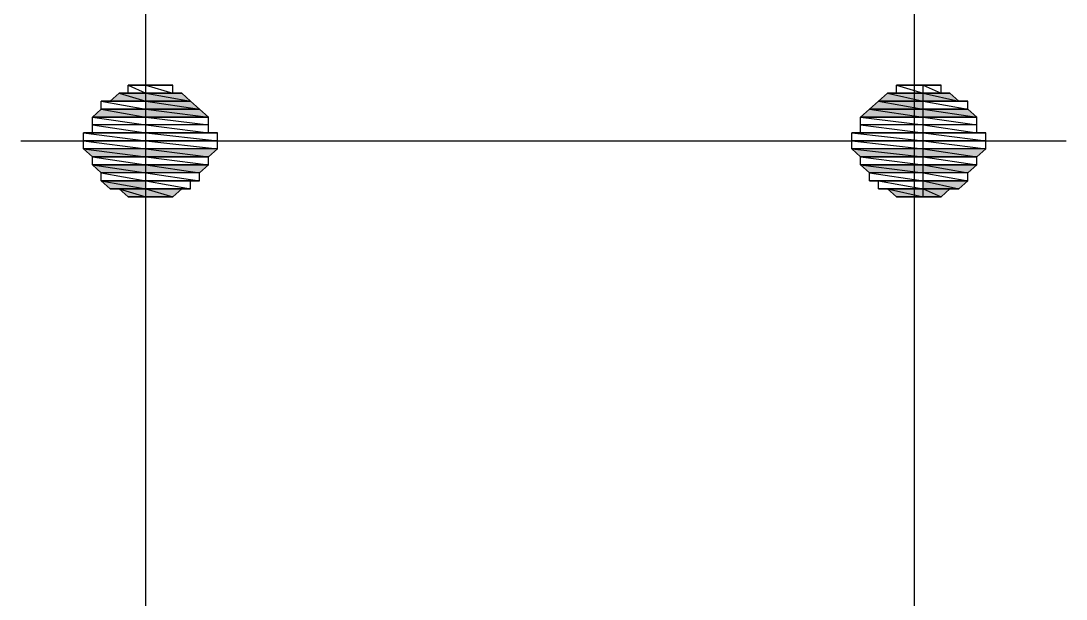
# Model space of a CAD drawing. Header units: millimetres. Extents: x 0 to 420, y 0 to 297.
# Drawn here: x 120.516 to 125.283, y 30.916 to 33.555 of the extents above; entities that cross this region are included whole.
import ezdxf

# ---------------------------------------------------------------- set-up
doc = ezdxf.new("R2010")
doc.units = ezdxf.units.MM

# ---------------------------------------------------------------- blocks, each defined once
blk = doc.blocks.new('0_TCM_4503_AIVD_AD_NOTE_BLOCK-43706508-2366')
at = {"linetype": 'Continuous'}
for points in [[(120.8824, 33.1889), (120.9232, 33.1889), (121.0862, 33.1889)], [(120.9232, 33.1889), (121.0862, 33.1889), (120.9639, 33.2253)], [(120.9639, 33.2253), (121.0862, 33.1889), (121.0862, 33.2253)], [(121.0862, 33.2253), (121.2899, 33.1889), (121.2491, 33.2253)], [(121.0862, 33.1889), (121.2899, 33.1889), (121.0862, 33.2253)], [(121.0862, 33.1889), (121.3306, 33.1526), (121.2899, 33.1889)], [(121.0862, 33.1526), (121.3306, 33.1526), (121.0862, 33.1889)], [(124.3866, 33.1526), (124.631, 33.1526), (124.4273, 33.1889)], [(124.4273, 33.1889), (124.631, 33.1889), (124.4681, 33.2253)], [(124.4273, 33.1889), (124.631, 33.1526), (124.631, 33.1889)], [(124.4681, 33.2253), (124.631, 33.1889), (124.631, 33.2253)], [(124.631, 33.2253), (124.794, 33.1889), (124.7533, 33.2253)], [(124.631, 33.1889), (124.794, 33.1889), (124.631, 33.2253)], [(120.8417, 33.1162), (121.0862, 33.1162), (120.8824, 33.1526)], [(120.8824, 33.1526), (121.0862, 33.1162), (121.0862, 33.1526)], [(121.0862, 33.1526), (121.3714, 33.1162), (121.3306, 33.1526)], [(121.0862, 33.1162), (121.3714, 33.1162), (121.0862, 33.1526)], [(124.3458, 33.1162), (124.631, 33.1162), (124.3866, 33.1526)], [(124.3866, 33.1526), (124.631, 33.1162), (124.631, 33.1526)], [(124.631, 33.1526), (124.8755, 33.1162), (124.8348, 33.1526)], [(124.631, 33.1162), (124.8755, 33.1162), (124.631, 33.1526)], [(120.8009, 32.9706), (121.0862, 32.9342), (121.0862, 32.9706)], [(120.8417, 32.9342), (121.0862, 32.9342), (120.8009, 32.9706)], [(121.0862, 32.9706), (121.3714, 32.9342), (121.4121, 32.9706)], [(121.0862, 32.9342), (121.3714, 32.9342), (121.0862, 32.9706)], [(124.3051, 32.9706), (124.631, 32.9342), (124.631, 32.9706)], [(124.3458, 32.9342), (124.631, 32.9342), (124.3051, 32.9706)], [(124.631, 32.9706), (124.8755, 32.9342), (124.9163, 32.9706)], [(124.631, 32.9342), (124.8755, 32.9342), (124.631, 32.9706)], [(120.8417, 32.8978), (121.0862, 32.8614), (121.0862, 32.8978)], [(120.8824, 32.8614), (121.0862, 32.8614), (120.8417, 32.8978)], [(121.0862, 32.8978), (121.3306, 32.8614), (121.3714, 32.8978)], [(121.0862, 32.8614), (121.3306, 32.8614), (121.0862, 32.8978)], [(124.3458, 32.8978), (124.631, 32.8614), (124.631, 32.8978)], [(124.3866, 32.8614), (124.631, 32.8614), (124.3458, 32.8978)], [(124.631, 32.8978), (124.8348, 32.8614), (124.8755, 32.8978)], [(124.631, 32.8614), (124.8348, 32.8614), (124.631, 32.8978)], [(120.8824, 32.8251), (121.0862, 32.7887), (121.0862, 32.8251)], [(120.9232, 32.7887), (121.0862, 32.7887), (120.8824, 32.8251)], [(124.631, 32.8251), (124.794, 32.7887), (124.8348, 32.8251)], [(124.631, 32.7887), (124.794, 32.7887), (124.631, 32.8251)], [(120.9639, 32.7887), (120.9232, 32.7887), (121.0862, 32.7887)], [(120.9639, 32.7887), (121.0862, 32.7523), (121.0862, 32.7887)], [(121.0047, 32.7523), (121.0862, 32.7523), (120.9639, 32.7887)], [(121.0862, 32.7887), (121.2084, 32.7523), (121.2491, 32.7887)], [(121.0862, 32.7523), (121.2084, 32.7523), (121.0862, 32.7887)], [(124.4681, 32.7887), (124.631, 32.7523), (124.631, 32.7887)], [(124.5088, 32.7523), (124.631, 32.7523), (124.4681, 32.7887)], [(124.631, 32.7887), (124.7125, 32.7523), (124.7533, 32.7887)], [(124.631, 32.7523), (124.7125, 32.7523), (124.631, 32.7887)]]:
    blk.add_hatch(color=7, dxfattribs=at).paths.add_polyline_path(points)
at = {"color": 7, "linetype": 'Continuous'}
for p, q in [((121.0862, 24.3464), (121.0862, 37.7012)), ((124.5903, 37.7012), (124.5903, 24.2736)), ((121.0862, 33.2617), (121.0047, 33.2617)), ((121.0047, 33.2617), (121.0454, 33.2617)), ((121.0862, 33.2617), (121.0047, 33.2617)), ((121.0047, 33.2617), (121.0862, 33.2253)), ((121.0047, 33.2617), (121.0862, 33.2253)), ((121.0047, 33.2253), (121.0047, 33.2617)), ((121.0862, 33.2617), (121.0454, 33.2617)), ((121.0454, 33.2617), (121.0862, 33.2617)), ((121.0862, 33.2617), (121.0454, 33.2617)), ((121.0454, 33.2617), (121.0862, 33.2617)), ((121.0454, 33.2617), (121.0862, 33.2617)), ((121.0862, 33.2253), (121.0862, 33.2617)), ((121.0862, 33.2617), (121.1269, 33.2617)), ((121.1269, 33.2617), (121.0862, 33.2617)), ((121.1676, 33.2617), (121.0862, 33.2617)), ((121.0862, 33.2617), (121.1676, 33.2617)), ((121.1676, 33.2617), (121.0862, 33.2617)), ((121.0862, 33.2617), (121.1269, 33.2617)), ((121.2084, 33.2617), (121.0862, 33.2617)), ((121.0862, 33.2617), (121.2084, 33.2617)), ((121.2084, 33.2617), (121.0862, 33.2617)), ((121.0862, 33.2617), (121.1676, 33.2617)), ((121.2084, 33.2617), (121.0862, 33.2617)), ((121.0862, 33.2617), (121.2084, 33.2253)), ((121.0862, 33.2617), (121.2084, 33.2253)), ((121.0862, 33.2253), (121.0862, 33.2617)), ((121.1269, 33.2617), (121.1676, 33.2617)), ((121.1676, 33.2617), (121.2084, 33.2617)), ((121.2084, 33.2253), (121.2084, 33.2617)), ((124.631, 33.2617), (124.5088, 33.2617)), ((124.5088, 33.2617), (124.5495, 33.2617)), ((124.631, 33.2617), (124.5088, 33.2617)), ((124.5088, 33.2617), (124.631, 33.2253)), ((124.5088, 33.2617), (124.631, 33.2253)), ((124.5088, 33.2253), (124.5088, 33.2617)), ((124.631, 33.2617), (124.5495, 33.2617)), ((124.5495, 33.2617), (124.5903, 33.2617)), ((124.631, 33.2617), (124.5495, 33.2617)), ((124.5495, 33.2617), (124.631, 33.2617)), ((124.5495, 33.2617), (124.631, 33.2617)), ((124.5903, 33.2617), (124.631, 33.2617)), ((124.631, 33.2617), (124.5903, 33.2617)), ((124.5903, 33.2617), (124.631, 33.2617)), ((124.5903, 33.2617), (124.631, 33.2617)), ((124.631, 33.2617), (124.5903, 33.2617)), ((124.631, 33.2253), (124.631, 33.2617)), ((124.631, 33.2617), (124.6718, 33.2617)), ((124.6718, 33.2617), (124.631, 33.2617)), ((124.6718, 33.2617), (124.631, 33.2617)), ((124.631, 33.2617), (124.6718, 33.2617)), ((124.7125, 33.2617), (124.631, 33.2617)), ((124.631, 33.2617), (124.7125, 33.2617)), ((124.7125, 33.2617), (124.631, 33.2617)), ((124.631, 33.2617), (124.6718, 33.2617)), ((124.7125, 33.2617), (124.631, 33.2617)), ((124.631, 33.2617), (124.7125, 33.2253)), ((124.631, 33.2617), (124.7125, 33.2253)), ((124.631, 33.2253), (124.631, 33.2617)), ((124.6718, 33.2617), (124.7125, 33.2617)), ((124.7125, 33.2253), (124.7125, 33.2617)), ((120.9232, 33.1889), (120.8824, 33.1889)), ((120.8824, 33.1889), (121.0862, 33.1889)), ((121.0862, 33.1889), (120.8824, 33.1889)), ((120.8824, 33.1889), (121.0862, 33.1526)), ((120.8824, 33.1889), (121.0862, 33.1526)), ((120.8824, 33.1526), (120.8824, 33.1889)), ((120.9232, 33.1889), (120.9639, 33.2253)), ((121.0862, 33.1889), (120.9232, 33.1889)), ((121.0862, 33.1889), (120.9232, 33.1889)), ((120.9232, 33.1889), (121.0862, 33.1889)), ((121.0862, 33.1889), (120.9232, 33.1889)), ((121.0047, 33.2253), (120.9639, 33.2253)), ((120.9639, 33.2253), (121.0862, 33.2253)), ((121.0862, 33.2253), (120.9639, 33.2253)), ((120.9639, 33.2253), (121.0862, 33.2253)), ((121.0862, 33.2253), (120.9639, 33.2253)), ((120.9639, 33.2253), (121.0862, 33.2253)), ((121.0862, 33.2253), (120.9639, 33.2253)), ((120.9639, 33.2253), (121.0862, 33.1889)), ((120.9639, 33.2253), (121.0862, 33.1889)), ((121.0862, 33.2253), (121.0047, 33.2253)), ((121.0862, 33.2253), (121.0047, 33.2253)), ((121.0047, 33.2253), (121.0862, 33.2253)), ((121.0862, 33.2253), (121.0047, 33.2253)), ((121.0862, 33.1889), (121.0862, 33.2253)), ((121.2084, 33.2253), (121.0862, 33.2253)), ((121.2491, 33.2253), (121.0862, 33.2253)), ((121.0862, 33.2253), (121.2491, 33.2253)), ((121.0862, 33.2253), (121.2491, 33.2253)), ((121.2491, 33.2253), (121.0862, 33.2253)), ((121.2491, 33.2253), (121.0862, 33.2253)), ((121.0862, 33.2253), (121.2491, 33.2253)), ((121.2491, 33.2253), (121.0862, 33.2253)), ((121.0862, 33.2253), (121.2084, 33.2253)), ((121.2491, 33.2253), (121.0862, 33.2253)), ((121.0862, 33.2253), (121.2899, 33.1889)), ((121.0862, 33.2253), (121.2899, 33.1889)), ((121.0862, 33.1889), (121.0862, 33.2253)), ((121.0862, 33.1526), (121.0862, 33.1889)), ((121.2899, 33.1889), (121.0862, 33.1889)), ((121.2899, 33.1889), (121.0862, 33.1889)), ((121.0862, 33.1889), (121.2899, 33.1889)), ((121.0862, 33.1889), (121.2899, 33.1889)), ((121.2899, 33.1889), (121.0862, 33.1889)), ((121.2899, 33.1889), (121.0862, 33.1889)), ((121.0862, 33.1889), (121.3306, 33.1526)), ((121.0862, 33.1889), (121.3306, 33.1526)), ((121.0862, 33.1526), (121.0862, 33.1889)), ((121.2084, 33.2253), (121.2491, 33.2253)), ((121.2899, 33.1889), (121.2491, 33.2253)), ((121.3306, 33.1526), (121.2899, 33.1889)), ((124.3866, 33.1526), (124.4273, 33.1889)), ((124.4273, 33.1889), (124.4681, 33.2253)), ((124.631, 33.1889), (124.4273, 33.1889)), ((124.631, 33.1889), (124.4273, 33.1889)), ((124.4273, 33.1889), (124.631, 33.1889)), ((124.4273, 33.1889), (124.631, 33.1889)), ((124.631, 33.1889), (124.4273, 33.1889)), ((124.631, 33.1889), (124.4273, 33.1889)), ((124.4273, 33.1889), (124.631, 33.1526)), ((124.4273, 33.1889), (124.631, 33.1526)), ((124.5088, 33.2253), (124.4681, 33.2253)), ((124.4681, 33.2253), (124.631, 33.2253)), ((124.631, 33.2253), (124.4681, 33.2253)), ((124.4681, 33.2253), (124.631, 33.2253)), ((124.631, 33.2253), (124.4681, 33.2253)), ((124.4681, 33.2253), (124.631, 33.2253)), ((124.631, 33.2253), (124.4681, 33.2253)), ((124.4681, 33.2253), (124.631, 33.1889)), ((124.4681, 33.2253), (124.631, 33.1889)), ((124.631, 33.2253), (124.5088, 33.2253)), ((124.631, 33.2253), (124.5088, 33.2253)), ((124.5088, 33.2253), (124.631, 33.2253)), ((124.631, 33.2253), (124.5088, 33.2253)), ((124.7533, 33.2253), (124.631, 33.2253)), ((124.631, 33.2253), (124.7125, 33.2253)), ((124.7533, 33.2253), (124.631, 33.2253)), ((124.631, 33.2253), (124.794, 33.1889)), ((124.631, 33.2253), (124.794, 33.1889)), ((124.631, 33.1889), (124.631, 33.2253)), ((124.631, 33.1889), (124.631, 33.2253)), ((124.7125, 33.2253), (124.631, 33.2253)), ((124.7533, 33.2253), (124.631, 33.2253)), ((124.631, 33.2253), (124.7533, 33.2253)), ((124.631, 33.2253), (124.7533, 33.2253)), ((124.7533, 33.2253), (124.631, 33.2253)), ((124.7533, 33.2253), (124.631, 33.2253)), ((124.631, 33.2253), (124.7533, 33.2253)), ((124.794, 33.1889), (124.631, 33.1889)), ((124.8348, 33.1889), (124.631, 33.1889)), ((124.631, 33.1889), (124.8348, 33.1889)), ((124.8348, 33.1889), (124.631, 33.1889)), ((124.631, 33.1889), (124.794, 33.1889)), ((124.8348, 33.1889), (124.631, 33.1889)), ((124.631, 33.1889), (124.8348, 33.1526)), ((124.631, 33.1889), (124.8348, 33.1526)), ((124.631, 33.1526), (124.631, 33.1889)), ((124.631, 33.1526), (124.631, 33.1889)), ((124.7125, 33.2253), (124.7533, 33.2253)), ((124.794, 33.1889), (124.7533, 33.2253)), ((124.794, 33.1889), (124.8348, 33.1889)), ((124.8348, 33.1526), (124.8348, 33.1889)), ((120.8417, 33.1162), (120.8824, 33.1526)), ((121.0862, 33.1526), (120.8824, 33.1526)), ((121.0862, 33.1526), (120.8824, 33.1526)), ((120.8824, 33.1526), (121.0862, 33.1526)), ((120.8824, 33.1526), (121.0862, 33.1526)), ((121.0862, 33.1526), (120.8824, 33.1526)), ((121.0862, 33.1526), (120.8824, 33.1526)), ((120.8824, 33.1526), (121.0862, 33.1162)), ((120.8824, 33.1526), (121.0862, 33.1162)), ((121.0862, 33.1162), (121.0862, 33.1526)), ((121.3306, 33.1526), (121.0862, 33.1526)), ((121.3306, 33.1526), (121.0862, 33.1526)), ((121.0862, 33.1526), (121.3306, 33.1526)), ((121.0862, 33.1526), (121.3306, 33.1526)), ((121.3306, 33.1526), (121.0862, 33.1526)), ((121.3306, 33.1526), (121.0862, 33.1526)), ((121.0862, 33.1526), (121.3714, 33.1162)), ((121.0862, 33.1526), (121.3714, 33.1162)), ((121.0862, 33.1162), (121.0862, 33.1526)), ((121.3714, 33.1162), (121.3306, 33.1526)), ((124.3458, 33.1162), (124.3866, 33.1526)), ((124.631, 33.1526), (124.3866, 33.1526)), ((124.631, 33.1526), (124.3866, 33.1526)), ((124.3866, 33.1526), (124.631, 33.1526)), ((124.3866, 33.1526), (124.631, 33.1526)), ((124.631, 33.1526), (124.3866, 33.1526)), ((124.631, 33.1526), (124.3866, 33.1526)), ((124.3866, 33.1526), (124.631, 33.1162)), ((124.3866, 33.1526), (124.631, 33.1162)), ((124.8348, 33.1526), (124.631, 33.1526)), ((124.8348, 33.1526), (124.631, 33.1526)), ((124.631, 33.1526), (124.8348, 33.1526)), ((124.631, 33.1526), (124.8348, 33.1526)), ((124.8348, 33.1526), (124.631, 33.1526)), ((124.8348, 33.1526), (124.631, 33.1526)), ((124.631, 33.1526), (124.8755, 33.1162)), ((124.631, 33.1526), (124.8755, 33.1162)), ((124.631, 33.1162), (124.631, 33.1526)), ((124.631, 33.1162), (124.631, 33.1526)), ((124.8755, 33.1162), (124.8348, 33.1526)), ((121.0862, 33.1162), (120.8417, 33.1162)), ((121.0862, 33.1162), (120.8417, 33.1162)), ((120.8417, 33.1162), (121.0862, 33.1162)), ((120.8417, 33.1162), (121.0862, 33.1162)), ((121.0862, 33.1162), (120.8417, 33.1162)), ((121.0862, 33.1162), (120.8417, 33.1162)), ((120.8417, 33.1162), (121.0862, 33.0798)), ((120.8417, 33.1162), (121.0862, 33.0798)), ((120.8417, 33.0798), (120.8417, 33.1162)), ((121.0862, 33.0798), (121.0862, 33.1162)), ((121.3714, 33.1162), (121.0862, 33.1162)), ((121.3714, 33.1162), (121.0862, 33.1162)), ((121.0862, 33.1162), (121.3714, 33.1162)), ((121.0862, 33.1162), (121.3714, 33.1162)), ((121.3714, 33.1162), (121.0862, 33.1162)), ((121.3714, 33.1162), (121.0862, 33.1162)), ((121.0862, 33.1162), (121.3714, 33.0798)), ((121.0862, 33.1162), (121.3714, 33.0798)), ((121.0862, 33.0798), (121.0862, 33.1162)), ((121.3714, 33.0798), (121.3714, 33.1162)), ((124.631, 33.1162), (124.3458, 33.1162)), ((124.631, 33.1162), (124.3458, 33.1162)), ((124.3458, 33.1162), (124.631, 33.1162)), ((124.3458, 33.1162), (124.631, 33.1162)), ((124.631, 33.1162), (124.3458, 33.1162)), ((124.631, 33.1162), (124.3458, 33.1162)), ((124.3458, 33.1162), (124.631, 33.0798)), ((124.3458, 33.1162), (124.631, 33.0798)), ((124.3458, 33.0798), (124.3458, 33.1162)), ((124.8755, 33.1162), (124.631, 33.1162)), ((124.8755, 33.1162), (124.631, 33.1162)), ((124.631, 33.1162), (124.8755, 33.1162)), ((124.631, 33.1162), (124.8755, 33.1162)), ((124.8755, 33.1162), (124.631, 33.1162)), ((124.8755, 33.1162), (124.631, 33.1162)), ((124.631, 33.1162), (124.8755, 33.0798)), ((124.631, 33.1162), (124.8755, 33.0798)), ((124.631, 33.0798), (124.631, 33.1162)), ((124.631, 33.0798), (124.631, 33.1162)), ((124.8755, 33.0798), (124.8755, 33.1162)), ((120.8417, 33.0434), (120.8009, 33.0434)), ((120.8009, 33.0434), (121.0862, 33.0434)), ((121.0862, 33.0434), (120.8009, 33.0434)), ((120.8009, 33.0434), (121.0862, 33.007)), ((120.8009, 33.0434), (121.0862, 33.007)), ((120.8009, 33.007), (120.8009, 33.0434)), ((121.0862, 33.0798), (120.8417, 33.0798)), ((121.0862, 33.0798), (120.8417, 33.0798)), ((120.8417, 33.0798), (121.0862, 33.0434)), ((120.8417, 33.0798), (121.0862, 33.0434)), ((120.8417, 33.0434), (120.8417, 33.0798)), ((121.0862, 33.0434), (120.8417, 33.0434)), ((121.0862, 33.0434), (120.8417, 33.0434)), ((120.8417, 33.0434), (121.0862, 33.0434)), ((121.0862, 33.0434), (120.8417, 33.0434)), ((121.0862, 33.0434), (121.0862, 33.0798)), ((121.3714, 33.0798), (121.0862, 33.0798)), ((121.3714, 33.0798), (121.0862, 33.0798)), ((121.0862, 33.0798), (121.3714, 33.0434)), ((121.0862, 33.0798), (121.3714, 33.0434)), ((121.0862, 33.0434), (121.0862, 33.0798)), ((121.0862, 33.007), (121.0862, 33.0434)), ((121.3714, 33.0434), (121.0862, 33.0434)), ((121.4121, 33.0434), (121.0862, 33.0434)), ((121.0862, 33.0434), (121.4121, 33.0434)), ((121.4121, 33.0434), (121.0862, 33.0434)), ((121.0862, 33.0434), (121.3714, 33.0434)), ((121.4121, 33.0434), (121.0862, 33.0434)), ((121.0862, 33.0434), (121.4121, 33.007)), ((121.0862, 33.0434), (121.4121, 33.007)), ((121.0862, 33.007), (121.0862, 33.0434)), ((121.3714, 33.0434), (121.3714, 33.0798)), ((121.3714, 33.0434), (121.4121, 33.0434)), ((121.4121, 33.007), (121.4121, 33.0434)), ((124.3458, 33.0434), (124.3051, 33.0434)), ((124.3051, 33.0434), (124.631, 33.0434)), ((124.631, 33.0434), (124.3051, 33.0434)), ((124.3051, 33.0434), (124.631, 33.007)), ((124.3051, 33.0434), (124.631, 33.007)), ((124.3051, 33.007), (124.3051, 33.0434)), ((124.631, 33.0798), (124.3458, 33.0798)), ((124.631, 33.0798), (124.3458, 33.0798)), ((124.3458, 33.0798), (124.631, 33.0434)), ((124.3458, 33.0798), (124.631, 33.0434)), ((124.3458, 33.0434), (124.3458, 33.0798)), ((124.631, 33.0434), (124.3458, 33.0434)), ((124.631, 33.0434), (124.3458, 33.0434)), ((124.3458, 33.0434), (124.631, 33.0434)), ((124.631, 33.0434), (124.3458, 33.0434)), ((124.8755, 33.0798), (124.631, 33.0798)), ((124.8755, 33.0798), (124.631, 33.0798)), ((124.631, 33.0798), (124.8755, 33.0434)), ((124.631, 33.0798), (124.8755, 33.0434)), ((124.631, 33.0434), (124.631, 33.0798)), ((124.631, 33.0434), (124.631, 33.0798)), ((124.8755, 33.0434), (124.631, 33.0434)), ((124.9163, 33.0434), (124.631, 33.0434)), ((124.631, 33.0434), (124.9163, 33.0434)), ((124.9163, 33.0434), (124.631, 33.0434)), ((124.631, 33.0434), (124.8755, 33.0434)), ((124.9163, 33.0434), (124.631, 33.0434)), ((124.631, 33.0434), (124.9163, 33.007)), ((124.631, 33.0434), (124.9163, 33.007)), ((124.631, 33.007), (124.631, 33.0434)), ((124.631, 33.007), (124.631, 33.0434)), ((124.8755, 33.0434), (124.8755, 33.0798)), ((124.8755, 33.0434), (124.9163, 33.0434)), ((124.9163, 33.007), (124.9163, 33.0434)), ((120.5157, 33.007), (125.283, 33.007)), ((121.0862, 33.007), (120.8009, 33.007)), ((121.0862, 33.007), (120.8009, 33.007)), ((120.8009, 33.007), (121.0862, 32.9706)), ((120.8009, 33.007), (121.0862, 32.9706)), ((120.8009, 32.9706), (120.8009, 33.007)), ((121.0862, 32.9706), (121.0862, 33.007)), ((121.4121, 33.007), (121.0862, 33.007)), ((121.4121, 33.007), (121.0862, 33.007)), ((121.0862, 33.007), (121.4121, 32.9706)), ((121.0862, 33.007), (121.4121, 32.9706)), ((121.0862, 32.9706), (121.0862, 33.007)), ((121.4121, 32.9706), (121.4121, 33.007)), ((124.631, 33.007), (124.3051, 33.007)), ((124.631, 33.007), (124.3051, 33.007)), ((124.3051, 33.007), (124.631, 32.9706)), ((124.3051, 33.007), (124.631, 32.9706)), ((124.3051, 32.9706), (124.3051, 33.007)), ((124.9163, 33.007), (124.631, 33.007)), ((124.9163, 33.007), (124.631, 33.007)), ((124.631, 33.007), (124.9163, 32.9706)), ((124.631, 33.007), (124.9163, 32.9706)), ((124.631, 32.9706), (124.631, 33.007)), ((124.631, 32.9706), (124.631, 33.007)), ((124.9163, 32.9706), (124.9163, 33.007)), ((121.0862, 32.9706), (120.8009, 32.9706)), ((121.0862, 32.9706), (120.8009, 32.9706)), ((120.8009, 32.9706), (121.0862, 32.9342)), ((120.8009, 32.9706), (121.0862, 32.9342)), ((120.8417, 32.9342), (120.8009, 32.9706)), ((121.0862, 32.9342), (121.0862, 32.9706)), ((121.4121, 32.9706), (121.0862, 32.9706)), ((121.4121, 32.9706), (121.0862, 32.9706)), ((121.0862, 32.9706), (121.3714, 32.9342)), ((121.0862, 32.9706), (121.3714, 32.9342)), ((121.0862, 32.9342), (121.0862, 32.9706)), ((121.3714, 32.9342), (121.4121, 32.9706)), ((124.631, 32.9706), (124.3051, 32.9706)), ((124.631, 32.9706), (124.3051, 32.9706)), ((124.3051, 32.9706), (124.631, 32.9342)), ((124.3051, 32.9706), (124.631, 32.9342)), ((124.3458, 32.9342), (124.3051, 32.9706)), ((124.9163, 32.9706), (124.631, 32.9706)), ((124.9163, 32.9706), (124.631, 32.9706)), ((124.631, 32.9706), (124.8755, 32.9342)), ((124.631, 32.9706), (124.8755, 32.9342)), ((124.631, 32.9342), (124.631, 32.9706)), ((124.631, 32.9342), (124.631, 32.9706)), ((124.8755, 32.9342), (124.9163, 32.9706)), ((121.0862, 32.9342), (120.8417, 32.9342)), ((121.0862, 32.9342), (120.8417, 32.9342)), ((120.8417, 32.9342), (121.0862, 32.9342)), ((120.8417, 32.9342), (121.0862, 32.9342)), ((121.0862, 32.9342), (120.8417, 32.9342)), ((121.0862, 32.9342), (120.8417, 32.9342)), ((120.8417, 32.9342), (121.0862, 32.8978)), ((120.8417, 32.9342), (121.0862, 32.8978)), ((120.8417, 32.8978), (120.8417, 32.9342)), ((121.0862, 32.8978), (120.8417, 32.8978)), ((121.0862, 32.8978), (120.8417, 32.8978)), ((120.8417, 32.8978), (121.0862, 32.8978)), ((120.8417, 32.8978), (121.0862, 32.8978)), ((121.0862, 32.8978), (120.8417, 32.8978)), ((121.0862, 32.8978), (120.8417, 32.8978)), ((120.8417, 32.8978), (121.0862, 32.8614)), ((120.8417, 32.8978), (121.0862, 32.8614)), ((120.8824, 32.8614), (120.8417, 32.8978)), ((121.0862, 32.8978), (121.0862, 32.9342)), ((121.3714, 32.9342), (121.0862, 32.9342)), ((121.3714, 32.9342), (121.0862, 32.9342)), ((121.0862, 32.9342), (121.3714, 32.9342)), ((121.0862, 32.9342), (121.3714, 32.9342)), ((121.3714, 32.9342), (121.0862, 32.9342)), ((121.3714, 32.9342), (121.0862, 32.9342)), ((121.0862, 32.9342), (121.3714, 32.8978)), ((121.0862, 32.9342), (121.3714, 32.8978)), ((121.0862, 32.8978), (121.0862, 32.9342)), ((121.0862, 32.8614), (121.0862, 32.8978)), ((121.3714, 32.8978), (121.0862, 32.8978)), ((121.3714, 32.8978), (121.0862, 32.8978)), ((121.0862, 32.8978), (121.3714, 32.8978)), ((121.0862, 32.8978), (121.3714, 32.8978)), ((121.3714, 32.8978), (121.0862, 32.8978)), ((121.3714, 32.8978), (121.0862, 32.8978)), ((121.0862, 32.8978), (121.3306, 32.8614)), ((121.0862, 32.8978), (121.3306, 32.8614)), ((121.0862, 32.8614), (121.0862, 32.8978)), ((121.3306, 32.8614), (121.3714, 32.8978)), ((121.3714, 32.8978), (121.3714, 32.9342)), ((124.631, 32.9342), (124.3458, 32.9342)), ((124.631, 32.9342), (124.3458, 32.9342)), ((124.3458, 32.9342), (124.631, 32.9342)), ((124.3458, 32.9342), (124.631, 32.9342)), ((124.631, 32.9342), (124.3458, 32.9342)), ((124.631, 32.9342), (124.3458, 32.9342)), ((124.3458, 32.9342), (124.631, 32.8978)), ((124.3458, 32.9342), (124.631, 32.8978)), ((124.3458, 32.8978), (124.3458, 32.9342)), ((124.631, 32.8978), (124.3458, 32.8978)), ((124.631, 32.8978), (124.3458, 32.8978)), ((124.3458, 32.8978), (124.631, 32.8978)), ((124.3458, 32.8978), (124.631, 32.8978)), ((124.631, 32.8978), (124.3458, 32.8978)), ((124.631, 32.8978), (124.3458, 32.8978)), ((124.3458, 32.8978), (124.631, 32.8614)), ((124.3458, 32.8978), (124.631, 32.8614)), ((124.3866, 32.8614), (124.3458, 32.8978)), ((124.8755, 32.9342), (124.631, 32.9342)), ((124.8755, 32.9342), (124.631, 32.9342)), ((124.631, 32.9342), (124.8755, 32.9342)), ((124.631, 32.9342), (124.8755, 32.9342)), ((124.8755, 32.9342), (124.631, 32.9342)), ((124.8755, 32.9342), (124.631, 32.9342)), ((124.631, 32.9342), (124.8755, 32.8978)), ((124.631, 32.9342), (124.8755, 32.8978)), ((124.631, 32.8978), (124.631, 32.9342)), ((124.631, 32.8978), (124.631, 32.9342)), ((124.8755, 32.8978), (124.631, 32.8978)), ((124.8755, 32.8978), (124.631, 32.8978)), ((124.631, 32.8978), (124.8755, 32.8978)), ((124.631, 32.8978), (124.8755, 32.8978)), ((124.8755, 32.8978), (124.631, 32.8978)), ((124.8755, 32.8978), (124.631, 32.8978)), ((124.631, 32.8978), (124.8348, 32.8614)), ((124.631, 32.8978), (124.8348, 32.8614)), ((124.631, 32.8614), (124.631, 32.8978)), ((124.631, 32.8614), (124.631, 32.8978)), ((124.8348, 32.8614), (124.8755, 32.8978)), ((124.8755, 32.8978), (124.8755, 32.9342)), ((121.0862, 32.8614), (120.8824, 32.8614)), ((121.0862, 32.8614), (120.8824, 32.8614)), ((120.8824, 32.8614), (121.0862, 32.8251)), ((120.8824, 32.8614), (121.0862, 32.8251)), ((120.8824, 32.8251), (120.8824, 32.8614)), ((121.0862, 32.8251), (121.0862, 32.8614)), ((121.3306, 32.8614), (121.0862, 32.8614)), ((121.3306, 32.8614), (121.0862, 32.8614)), ((121.0862, 32.8614), (121.3306, 32.8251)), ((121.0862, 32.8614), (121.3306, 32.8251)), ((121.0862, 32.8251), (121.0862, 32.8614)), ((121.3306, 32.8251), (121.3306, 32.8614)), ((124.631, 32.8614), (124.3866, 32.8614)), ((124.631, 32.8614), (124.3866, 32.8614)), ((124.3866, 32.8614), (124.631, 32.8251)), ((124.3866, 32.8614), (124.631, 32.8251)), ((124.3866, 32.8251), (124.3866, 32.8614)), ((124.8348, 32.8614), (124.631, 32.8614)), ((124.8348, 32.8614), (124.631, 32.8614)), ((124.631, 32.8614), (124.8348, 32.8251)), ((124.631, 32.8614), (124.8348, 32.8251)), ((124.631, 32.8251), (124.631, 32.8614)), ((124.631, 32.8251), (124.631, 32.8614)), ((124.8348, 32.8251), (124.8348, 32.8614)), ((121.0862, 32.8251), (120.8824, 32.8251)), ((121.0862, 32.8251), (120.8824, 32.8251)), ((120.8824, 32.8251), (121.0862, 32.8251)), ((120.8824, 32.8251), (121.0862, 32.8251)), ((121.0862, 32.8251), (120.8824, 32.8251)), ((121.0862, 32.8251), (120.8824, 32.8251)), ((120.8824, 32.8251), (121.0862, 32.7887)), ((120.8824, 32.8251), (121.0862, 32.7887)), ((120.9232, 32.7887), (120.8824, 32.8251)), ((121.0862, 32.7887), (121.0862, 32.8251)), ((121.3306, 32.8251), (121.0862, 32.8251)), ((121.2899, 32.8251), (121.0862, 32.8251)), ((121.0862, 32.8251), (121.2899, 32.8251)), ((121.2899, 32.8251), (121.0862, 32.8251)), ((121.0862, 32.8251), (121.3306, 32.8251)), ((121.2899, 32.8251), (121.0862, 32.8251)), ((121.0862, 32.8251), (121.2899, 32.7887)), ((121.0862, 32.8251), (121.2899, 32.7887)), ((121.0862, 32.7887), (121.0862, 32.8251)), ((121.3306, 32.8251), (121.2899, 32.8251)), ((121.2899, 32.7887), (121.2899, 32.8251)), ((124.631, 32.8251), (124.3866, 32.8251)), ((124.631, 32.8251), (124.3866, 32.8251)), ((124.3866, 32.8251), (124.4273, 32.8251)), ((124.3866, 32.8251), (124.631, 32.8251)), ((124.631, 32.8251), (124.3866, 32.8251)), ((124.4273, 32.8251), (124.631, 32.8251)), ((124.631, 32.8251), (124.4273, 32.8251)), ((124.4273, 32.8251), (124.631, 32.7887)), ((124.4273, 32.8251), (124.631, 32.7887)), ((124.4273, 32.7887), (124.4273, 32.8251)), ((124.8348, 32.8251), (124.631, 32.8251)), ((124.8348, 32.8251), (124.631, 32.8251)), ((124.631, 32.8251), (124.8348, 32.8251)), ((124.631, 32.8251), (124.8348, 32.8251)), ((124.8348, 32.8251), (124.631, 32.8251)), ((124.8348, 32.8251), (124.631, 32.8251)), ((124.631, 32.8251), (124.794, 32.7887)), ((124.631, 32.8251), (124.794, 32.7887)), ((124.631, 32.7887), (124.631, 32.8251)), ((124.631, 32.7887), (124.631, 32.8251)), ((124.794, 32.7887), (124.8348, 32.8251)), ((121.0862, 32.7887), (120.9232, 32.7887)), ((121.0862, 32.7887), (120.9232, 32.7887)), ((120.9232, 32.7887), (120.9639, 32.7887)), ((120.9232, 32.7887), (121.0862, 32.7887)), ((121.0862, 32.7887), (120.9232, 32.7887)), ((120.9639, 32.7887), (121.0862, 32.7887)), ((121.0862, 32.7887), (120.9639, 32.7887)), ((120.9639, 32.7887), (121.0862, 32.7887)), ((121.0862, 32.7887), (120.9639, 32.7887)), ((120.9639, 32.7887), (121.0862, 32.7887)), ((121.0862, 32.7887), (120.9639, 32.7887)), ((120.9639, 32.7887), (121.0862, 32.7523)), ((120.9639, 32.7887), (121.0862, 32.7523)), ((121.0047, 32.7523), (120.9639, 32.7887)), ((121.0862, 32.7523), (121.0047, 32.7523)), ((121.0862, 32.7523), (121.0047, 32.7523)), ((121.0047, 32.7523), (121.0862, 32.7523)), ((121.0047, 32.7523), (121.0862, 32.7523)), ((121.0862, 32.7523), (121.0047, 32.7523)), ((121.0862, 32.7523), (121.0047, 32.7523)), ((121.0047, 32.7523), (121.0862, 32.7523)), ((121.0047, 32.7523), (121.0862, 32.7523)), ((121.0454, 32.7523), (121.0047, 32.7523)), ((121.0862, 32.7523), (121.0454, 32.7523)), ((121.0454, 32.7523), (121.0862, 32.7523)), ((121.0862, 32.7523), (121.0454, 32.7523)), ((121.0862, 32.7523), (121.0454, 32.7523)), ((121.0454, 32.7523), (121.0862, 32.7523)), ((121.0862, 32.7523), (121.0862, 32.7887)), ((121.2899, 32.7887), (121.0862, 32.7887)), ((121.2491, 32.7887), (121.0862, 32.7887)), ((121.0862, 32.7887), (121.2491, 32.7887)), ((121.0862, 32.7887), (121.2491, 32.7887)), ((121.2491, 32.7887), (121.0862, 32.7887)), ((121.2491, 32.7887), (121.0862, 32.7887)), ((121.0862, 32.7887), (121.2491, 32.7887)), ((121.2491, 32.7887), (121.0862, 32.7887)), ((121.0862, 32.7887), (121.2899, 32.7887)), ((121.2491, 32.7887), (121.0862, 32.7887)), ((121.0862, 32.7887), (121.2084, 32.7523)), ((121.0862, 32.7887), (121.2084, 32.7523)), ((121.0862, 32.7523), (121.0862, 32.7887)), ((121.2084, 32.7523), (121.0862, 32.7523)), ((121.2084, 32.7523), (121.0862, 32.7523)), ((121.0862, 32.7523), (121.2084, 32.7523)), ((121.0862, 32.7523), (121.2084, 32.7523)), ((121.2084, 32.7523), (121.0862, 32.7523)), ((121.1676, 32.7523), (121.0862, 32.7523)), ((121.0862, 32.7523), (121.1676, 32.7523)), ((121.1676, 32.7523), (121.0862, 32.7523)), ((121.0862, 32.7523), (121.2084, 32.7523)), ((121.0862, 32.7523), (121.1269, 32.7523)), ((121.1269, 32.7523), (121.0862, 32.7523)), ((121.1269, 32.7523), (121.0862, 32.7523)), ((121.0862, 32.7523), (121.1269, 32.7523)), ((121.1269, 32.7523), (121.0862, 32.7523)), ((121.0862, 32.7523), (121.1676, 32.7523)), ((121.1676, 32.7523), (121.1269, 32.7523)), ((121.2084, 32.7523), (121.1676, 32.7523)), ((121.2084, 32.7523), (121.2491, 32.7887)), ((121.2899, 32.7887), (121.2491, 32.7887)), ((124.631, 32.7887), (124.4273, 32.7887)), ((124.631, 32.7887), (124.4273, 32.7887)), ((124.4273, 32.7887), (124.4681, 32.7887)), ((124.4273, 32.7887), (124.631, 32.7887)), ((124.631, 32.7887), (124.4273, 32.7887)), ((124.4681, 32.7887), (124.631, 32.7887)), ((124.631, 32.7887), (124.4681, 32.7887)), ((124.4681, 32.7887), (124.631, 32.7887)), ((124.631, 32.7887), (124.4681, 32.7887)), ((124.4681, 32.7887), (124.631, 32.7887)), ((124.631, 32.7887), (124.4681, 32.7887)), ((124.4681, 32.7887), (124.631, 32.7523)), ((124.4681, 32.7887), (124.631, 32.7523)), ((124.5088, 32.7523), (124.4681, 32.7887)), ((124.631, 32.7523), (124.5088, 32.7523)), ((124.631, 32.7523), (124.5088, 32.7523)), ((124.5088, 32.7523), (124.631, 32.7523)), ((124.5088, 32.7523), (124.631, 32.7523)), ((124.631, 32.7523), (124.5088, 32.7523)), ((124.631, 32.7523), (124.5088, 32.7523)), ((124.5088, 32.7523), (124.631, 32.7523)), ((124.5088, 32.7523), (124.631, 32.7523)), ((124.5495, 32.7523), (124.5088, 32.7523)), ((124.631, 32.7523), (124.5495, 32.7523)), ((124.5495, 32.7523), (124.631, 32.7523)), ((124.631, 32.7523), (124.5495, 32.7523)), ((124.5903, 32.7523), (124.5495, 32.7523)), ((124.5495, 32.7523), (124.631, 32.7523)), ((124.631, 32.7523), (124.5903, 32.7523)), ((124.5903, 32.7523), (124.631, 32.7523)), ((124.631, 32.7523), (124.5903, 32.7523)), ((124.794, 32.7887), (124.631, 32.7887)), ((124.7533, 32.7887), (124.631, 32.7887)), ((124.631, 32.7887), (124.7533, 32.7887)), ((124.631, 32.7887), (124.7533, 32.7887)), ((124.7533, 32.7887), (124.631, 32.7887)), ((124.7533, 32.7887), (124.631, 32.7887)), ((124.631, 32.7887), (124.7533, 32.7887)), ((124.7533, 32.7887), (124.631, 32.7887)), ((124.631, 32.7887), (124.794, 32.7887)), ((124.7533, 32.7887), (124.631, 32.7887)), ((124.631, 32.7887), (124.7125, 32.7523)), ((124.631, 32.7887), (124.7125, 32.7523)), ((124.631, 32.7523), (124.631, 32.7887)), ((124.631, 32.7523), (124.631, 32.7887)), ((124.7125, 32.7523), (124.631, 32.7523)), ((124.7125, 32.7523), (124.631, 32.7523)), ((124.631, 32.7523), (124.7125, 32.7523)), ((124.631, 32.7523), (124.7125, 32.7523)), ((124.7125, 32.7523), (124.631, 32.7523)), ((124.6718, 32.7523), (124.631, 32.7523)), ((124.631, 32.7523), (124.6718, 32.7523)), ((124.6718, 32.7523), (124.631, 32.7523)), ((124.631, 32.7523), (124.7125, 32.7523)), ((124.631, 32.7523), (124.6718, 32.7523)), ((124.6718, 32.7523), (124.631, 32.7523)), ((124.7125, 32.7523), (124.6718, 32.7523)), ((124.7125, 32.7523), (124.7533, 32.7887)), ((124.794, 32.7887), (124.7533, 32.7887))]:
    blk.add_line(p, q, dxfattribs=at)

msp = doc.modelspace()

# ---------------------------------------------------------------- block references
msp.add_blockref('0_TCM_4503_AIVD_AD_NOTE_BLOCK-43706508-2366', (0, 0))

doc.saveas('drawing.dxf')
